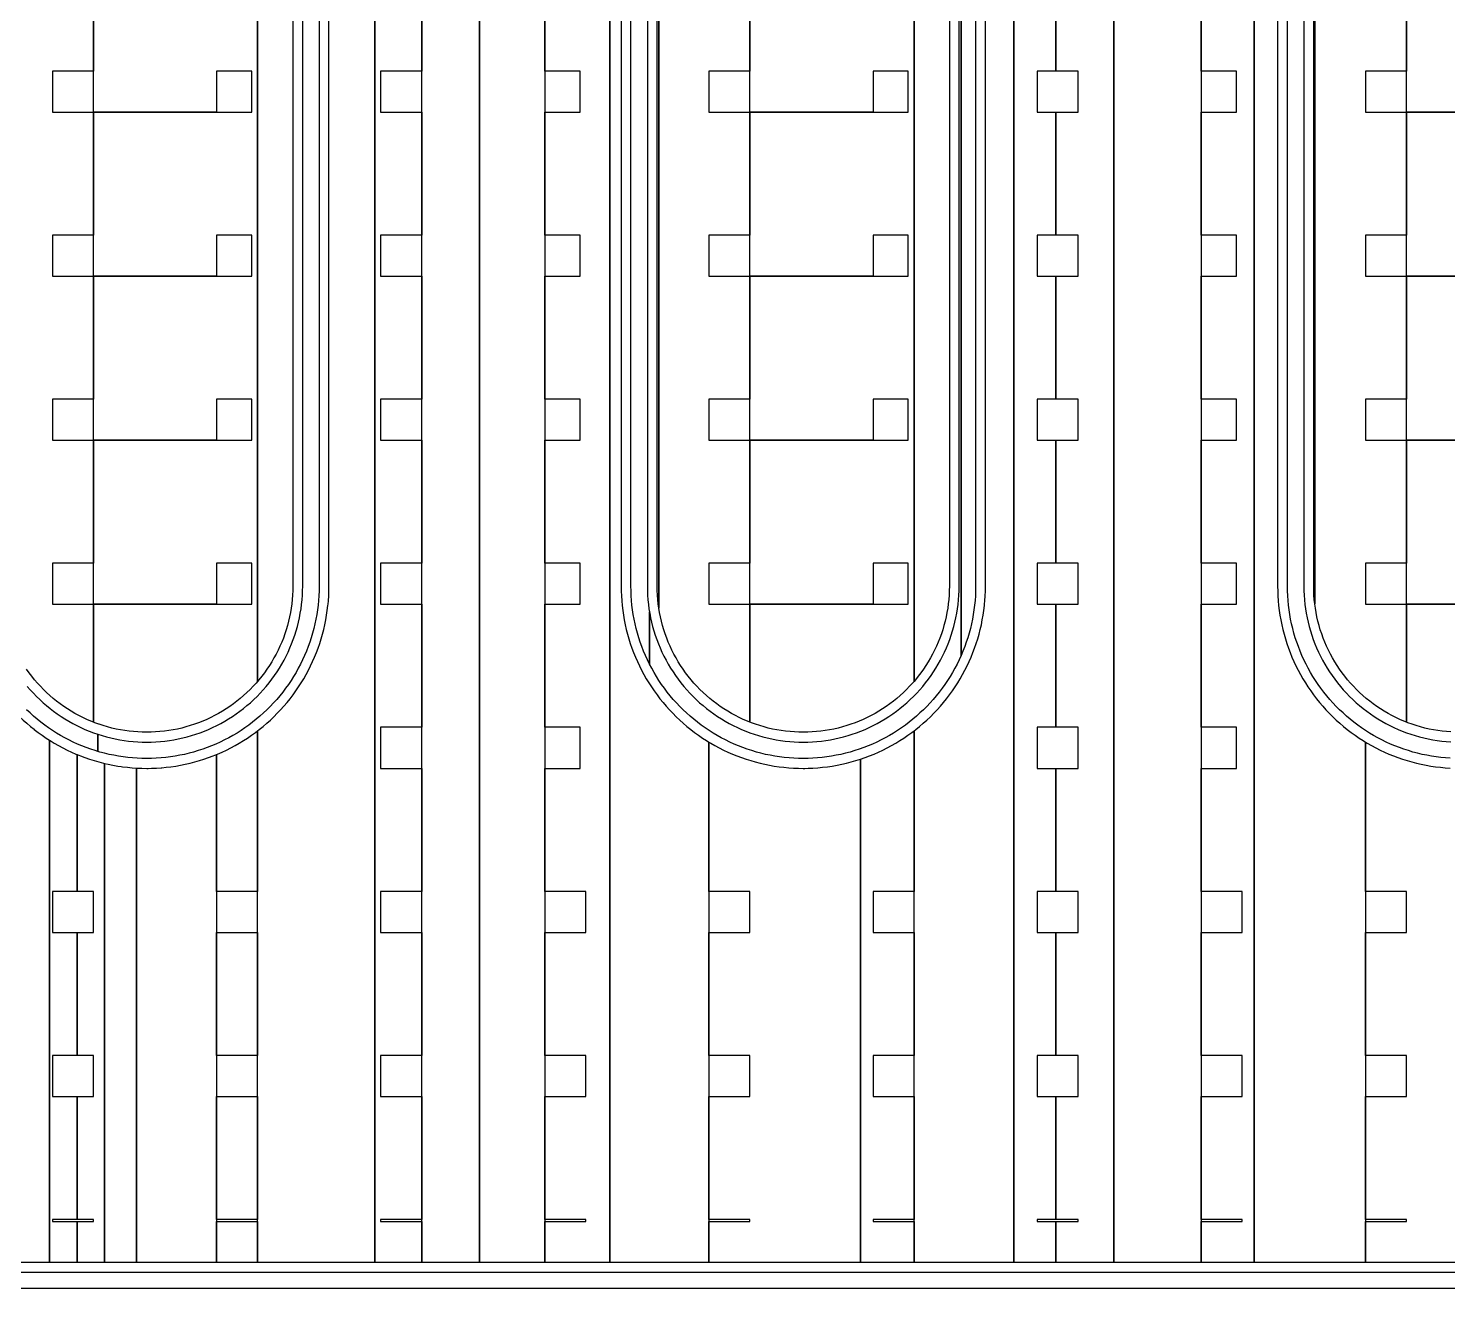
# Model space of a CAD drawing. Extents: x -4500 to 4500, y -3250 to 3250.
# Drawn here: x 973 to 1838, y -1480 to -712 of the extents above; entities that cross this region are included whole.
import ezdxf

# ---------------------------------------------------------------- set-up
doc = ezdxf.new("R2010")
doc.units = 0
doc.layers.add('L1D100', color=4, linetype='CONTINUOUS')
doc.layers.add('L1D11', color=2, linetype='CONTINUOUS')

# ---------------------------------------------------------------- blocks, each defined once
blk = doc.blocks.new('TOP_main_1_Cheese_100')
at = {"layer": 'L1D100'}
for points in [[(1839.617, -1140.35), (1836.937, -1140.147), (1834.263, -1139.864), (1831.6, -1139.499), (1828.949, -1139.055), (1826.313, -1138.53), (1823.693, -1137.926), (1821.093, -1137.244), (1818.515, -1136.483), (1815.961, -1135.645), (1813.434, -1134.729), (1812.5, -1134.359), (1812.5, -1062.5), (1887.5, -1062.5)], [(1887.5, -1062.5), (1812.5, -1062.5), (1812.5, -962.5), (1887.5, -962.5)], [(1887.5, -962.5), (1812.5, -962.5), (1812.5, -862.5), (1887.5, -862.5)], [(1887.5, -862.5), (1812.5, -862.5), (1812.5, -762.5), (1887.5, -762.5)], [(1887.5, -762.5), (1812.5, -762.5), (1812.5, -662.5), (1887.5, -662.5)], [(1012.5, -662.5), (1012.5, -737.5), (987.5, -737.5), (987.5, -762.5), (1012.5, -762.5), (1012.5, -837.5), (987.5, -837.5), (987.5, -862.5), (1012.5, -862.5), (1012.5, -937.5), (987.5, -937.5), (987.5, -962.5), (1012.5, -962.5), (1012.5, -1037.5), (987.5, -1037.5), (987.5, -1062.5), (1012.5, -1062.5), (1012.5, -1134.359), (1010.935, -1133.738), (1008.467, -1132.672), (1006.033, -1131.532), (1003.634, -1130.319), (1001.273, -1129.034), (998.952, -1127.678), (996.673, -1126.253), (994.438, -1124.76), (992.249, -1123.199), (990.108, -1121.574), (988.017, -1119.884), (985.979, -1118.132), (983.994, -1116.32), (982.065, -1114.448), (980.193, -1112.519), (978.38, -1110.534), (976.628, -1108.495), (974.939, -1106.404), (973.313, -1104.263), (971.753, -1102.074)], [(1112.5, -162.5), (1112.5, -1109.51), (1111.62, -1110.534), (1109.807, -1112.519), (1107.935, -1114.448), (1106.006, -1116.32), (1104.021, -1118.132), (1101.983, -1119.884), (1099.892, -1121.574), (1097.751, -1123.199), (1095.562, -1124.76), (1093.327, -1126.253), (1091.048, -1127.678), (1088.727, -1129.034), (1086.366, -1130.319), (1083.967, -1131.532), (1081.533, -1132.672), (1079.065, -1133.738), (1076.566, -1134.729), (1074.039, -1135.645), (1071.485, -1136.483), (1068.907, -1137.244), (1066.307, -1137.926), (1063.687, -1138.53), (1061.051, -1139.055), (1058.4, -1139.499), (1055.737, -1139.864), (1053.063, -1140.147), (1050.383, -1140.35), (1047.698, -1140.472), (1045.01, -1140.512), (1044.99, -1140.512), (1042.302, -1140.472), (1039.617, -1140.35), (1036.937, -1140.147), (1034.263, -1139.864), (1031.6, -1139.499), (1028.949, -1139.055), (1026.313, -1138.53), (1023.693, -1137.926), (1021.093, -1137.244), (1018.515, -1136.483), (1015.961, -1135.645), (1015.788, -1135.582), (1013.434, -1134.729), (1012.5, -1134.359), (1012.5, -1062.5), (1087.5, -1062.5), (1109, -1062.5), (1109, -1037.5), (1087.5, -1037.5), (1087.5, -1062.5), (1012.5, -1062.5), (1012.5, -962.5), (1087.5, -962.5), (1109, -962.5), (1109, -937.5), (1087.5, -937.5), (1087.5, -962.5), (1012.5, -962.5), (1012.5, -862.5), (1087.5, -862.5), (1109, -862.5), (1109, -837.5), (1087.5, -837.5), (1087.5, -862.5), (1012.5, -862.5), (1012.5, -762.5), (1087.5, -762.5), (1109, -762.5), (1109, -737.5), (1087.5, -737.5), (1087.5, -762.5), (1012.5, -762.5), (1012.5, -662.5)], [(1134, -303.978), (1134, -1051.522), (1133.959, -1054.21), (1133.838, -1056.895), (1133.635, -1059.576), (1133.351, -1062.249), (1132.987, -1064.912), (1132.542, -1067.563), (1132.018, -1070.2), (1131.414, -1072.819), (1130.731, -1075.419), (1129.971, -1077.997), (1129.132, -1080.551), (1128.217, -1083.079), (1127.226, -1085.577), (1126.16, -1088.045), (1125.02, -1090.479), (1123.807, -1092.878), (1122.522, -1095.239), (1121.166, -1097.56), (1119.741, -1099.839), (1118.247, -1102.074), (1116.687, -1104.263), (1115.061, -1106.404), (1113.372, -1108.495), (1112.5, -1109.51), (1112.5, -162.5)], [(1357.013, -162.5), (1357.013, -1064.912), (1356.683, -1062.5), (1356.649, -1062.249), (1356.365, -1059.576), (1356.162, -1056.895), (1356.041, -1054.21), (1356, -1051.522), (1356, -303.978)], [(1412.5, -662.5), (1412.5, -737.5), (1387.5, -737.5), (1387.5, -762.5), (1412.5, -762.5), (1412.5, -837.5), (1387.5, -837.5), (1387.5, -862.5), (1412.5, -862.5), (1412.5, -937.5), (1387.5, -937.5), (1387.5, -962.5), (1412.5, -962.5), (1412.5, -1037.5), (1387.5, -1037.5), (1387.5, -1062.5), (1412.5, -1062.5), (1412.5, -1134.359), (1410.935, -1133.738), (1408.467, -1132.672), (1406.033, -1131.532), (1403.634, -1130.319), (1401.273, -1129.034), (1398.952, -1127.678), (1396.673, -1126.253), (1394.438, -1124.76), (1392.249, -1123.199), (1390.108, -1121.574), (1388.017, -1119.884), (1385.979, -1118.132), (1383.994, -1116.32), (1382.065, -1114.448), (1380.193, -1112.519), (1378.38, -1110.534), (1376.628, -1108.495), (1374.939, -1106.404), (1373.313, -1104.263), (1371.753, -1102.074), (1370.259, -1099.839), (1368.834, -1097.56), (1367.478, -1095.239), (1366.193, -1092.878), (1364.98, -1090.479), (1363.84, -1088.045), (1362.774, -1085.577), (1361.783, -1083.079), (1360.868, -1080.551), (1360.029, -1077.997), (1359.269, -1075.419), (1358.586, -1072.819), (1357.982, -1070.2), (1357.458, -1067.563), (1357.013, -1064.912), (1357.013, -162.5)], [(1512.5, -162.5), (1512.5, -1109.51), (1511.62, -1110.534), (1509.807, -1112.519), (1507.935, -1114.448), (1506.006, -1116.32), (1504.021, -1118.132), (1501.983, -1119.884), (1499.892, -1121.574), (1497.751, -1123.199), (1495.562, -1124.76), (1493.327, -1126.253), (1491.048, -1127.678), (1488.727, -1129.034), (1486.366, -1130.319), (1483.967, -1131.532), (1481.533, -1132.672), (1479.065, -1133.738), (1476.566, -1134.729), (1474.039, -1135.645), (1471.485, -1136.483), (1468.907, -1137.244), (1466.307, -1137.926), (1463.687, -1138.53), (1461.051, -1139.055), (1458.4, -1139.499), (1455.737, -1139.864), (1453.063, -1140.147), (1450.383, -1140.35), (1447.698, -1140.472), (1445.01, -1140.512), (1444.99, -1140.512), (1442.302, -1140.472), (1439.617, -1140.35), (1436.937, -1140.147), (1434.263, -1139.864), (1431.6, -1139.499), (1428.949, -1139.055), (1426.313, -1138.53), (1423.693, -1137.926), (1421.093, -1137.244), (1418.515, -1136.483), (1415.961, -1135.645), (1413.434, -1134.729), (1412.5, -1134.359), (1412.5, -1062.5), (1487.5, -1062.5), (1509, -1062.5), (1509, -1037.5), (1487.5, -1037.5), (1487.5, -1062.5), (1412.5, -1062.5), (1412.5, -962.5), (1487.5, -962.5), (1509, -962.5), (1509, -937.5), (1487.5, -937.5), (1487.5, -962.5), (1412.5, -962.5), (1412.5, -862.5), (1487.5, -862.5), (1509, -862.5), (1509, -837.5), (1487.5, -837.5), (1487.5, -862.5), (1412.5, -862.5), (1412.5, -762.5), (1487.5, -762.5), (1509, -762.5), (1509, -737.5), (1487.5, -737.5), (1487.5, -762.5), (1412.5, -762.5), (1412.5, -662.5)], [(1534, -303.978), (1534, -1051.522), (1533.959, -1054.21), (1533.838, -1056.895), (1533.635, -1059.576), (1533.351, -1062.249), (1532.987, -1064.912), (1532.542, -1067.563), (1532.018, -1070.2), (1531.414, -1072.819), (1530.731, -1075.419), (1529.971, -1077.997), (1529.132, -1080.551), (1528.217, -1083.079), (1527.226, -1085.577), (1526.16, -1088.045), (1525.02, -1090.479), (1523.807, -1092.878), (1522.522, -1095.239), (1521.166, -1097.56), (1519.741, -1099.839), (1518.247, -1102.074), (1516.687, -1104.263), (1515.061, -1106.404), (1513.372, -1108.495), (1512.5, -1109.51), (1512.5, -162.5)], [(1756.649, -162.5), (1756.649, -1062.249), (1756.365, -1059.576), (1756.162, -1056.895), (1756.041, -1054.21), (1756, -1051.522), (1756, -303.978)], [(1812.5, -662.5), (1812.5, -737.5), (1787.5, -737.5), (1787.5, -762.5), (1812.5, -762.5), (1812.5, -837.5), (1787.5, -837.5), (1787.5, -862.5), (1812.5, -862.5), (1812.5, -937.5), (1787.5, -937.5), (1787.5, -962.5), (1812.5, -962.5), (1812.5, -1037.5), (1787.5, -1037.5), (1787.5, -1062.5), (1812.5, -1062.5), (1812.5, -1134.359), (1810.935, -1133.738), (1808.467, -1132.672), (1806.033, -1131.532), (1803.634, -1130.319), (1801.273, -1129.034), (1798.952, -1127.678), (1796.673, -1126.253), (1794.438, -1124.76), (1792.249, -1123.199), (1790.108, -1121.574), (1788.017, -1119.884), (1785.979, -1118.132), (1783.994, -1116.32), (1782.065, -1114.448), (1780.193, -1112.519), (1778.38, -1110.534), (1776.628, -1108.495), (1774.939, -1106.404), (1773.313, -1104.263), (1771.753, -1102.074), (1770.259, -1099.839), (1768.834, -1097.56), (1767.478, -1095.239), (1766.193, -1092.878), (1764.98, -1090.479), (1763.84, -1088.045), (1762.774, -1085.577), (1761.783, -1083.079), (1760.868, -1080.551), (1760.029, -1077.997), (1759.269, -1075.419), (1758.586, -1072.819), (1757.982, -1070.2), (1757.458, -1067.563), (1757.013, -1064.912), (1756.683, -1062.5), (1756.649, -1062.249), (1756.649, -162.5)], [(1634.263, -215.636), (1634.263, -1463.6), (1598.952, -1463.6), (1598.952, -1438.6), (1612.5, -1438.6), (1612.5, -1437.5), (1598.952, -1437.5), (1598.952, -1362.5), (1612.5, -1362.5), (1612.5, -1337.5), (1598.952, -1337.5), (1598.952, -1262.5), (1612.5, -1262.5), (1612.5, -1237.5), (1598.952, -1237.5), (1598.952, -1162.5), (1612.5, -1162.5), (1612.5, -1137.5), (1598.952, -1137.5), (1598.952, -1062.5), (1612.5, -1062.5), (1612.5, -1037.5), (1598.952, -1037.5), (1598.952, -962.5), (1612.5, -962.5), (1612.5, -937.5), (1598.952, -937.5), (1598.952, -862.5), (1612.5, -862.5), (1612.5, -837.5), (1598.952, -837.5), (1598.952, -762.5), (1612.5, -762.5), (1612.5, -737.5), (1598.952, -737.5), (1598.952, -662.5)], [(1687.5, -225.798), (1687.5, -1463.6), (1634.263, -1463.6), (1634.263, -215.636)], [(1212.5, -662.5), (1212.5, -737.5), (1187.5, -737.5), (1187.5, -762.5), (1212.5, -762.5), (1212.5, -837.5), (1187.5, -837.5), (1187.5, -862.5), (1212.5, -862.5), (1212.5, -937.5), (1187.5, -937.5), (1187.5, -962.5), (1212.5, -962.5), (1212.5, -1037.5), (1187.5, -1037.5), (1187.5, -1062.5), (1212.5, -1062.5), (1212.5, -1137.5), (1187.5, -1137.5), (1187.5, -1162.5), (1212.5, -1162.5), (1212.5, -1237.5), (1187.5, -1237.5), (1187.5, -1262.5), (1212.5, -1262.5), (1212.5, -1337.5), (1187.5, -1337.5), (1187.5, -1362.5), (1212.5, -1362.5), (1212.5, -1437.5), (1187.5, -1437.5), (1187.5, -1438.6), (1212.5, -1438.6), (1212.5, -1463.6), (1183.994, -1463.6), (1183.994, -239.18)], [(1598.952, -662.5), (1598.952, -737.5), (1587.5, -737.5), (1587.5, -762.5), (1598.952, -762.5), (1598.952, -837.5), (1587.5, -837.5), (1587.5, -862.5), (1598.952, -862.5), (1598.952, -937.5), (1587.5, -937.5), (1587.5, -962.5), (1598.952, -962.5), (1598.952, -1037.5), (1587.5, -1037.5), (1587.5, -1062.5), (1598.952, -1062.5), (1598.952, -1137.5), (1587.5, -1137.5), (1587.5, -1162.5), (1598.952, -1162.5), (1598.952, -1237.5), (1587.5, -1237.5), (1587.5, -1262.5), (1598.952, -1262.5), (1598.952, -1337.5), (1587.5, -1337.5), (1587.5, -1362.5), (1598.952, -1362.5), (1598.952, -1437.5), (1587.5, -1437.5), (1587.5, -1438.6), (1598.952, -1438.6), (1598.952, -1463.6), (1573.313, -1463.6), (1573.313, -251.237)], [(1183.994, -239.18), (1183.994, -1463.6), (1112.5, -1463.6), (1112.5, -1139.623), (1113.549, -1138.822), (1115.849, -1136.966), (1118.098, -1135.05), (1120.296, -1133.075), (1122.44, -1131.042), (1124.53, -1128.952), (1126.563, -1126.808), (1128.538, -1124.611), (1130.454, -1122.361), (1132.309, -1120.061), (1134.103, -1117.713), (1135.833, -1115.318), (1137.5, -1112.878), (1139.1, -1110.394), (1140.634, -1107.868), (1142.1, -1105.303), (1143.497, -1102.699), (1144.825, -1100.059), (1146.081, -1097.385), (1147.266, -1094.678), (1148.379, -1091.941), (1149.418, -1089.174), (1150.384, -1086.382), (1151.274, -1083.564), (1152.09, -1080.724), (1152.829, -1077.863), (1153.492, -1074.984), (1154.078, -1072.088), (1154.587, -1069.177), (1155.018, -1066.254), (1155.371, -1063.32), (1155.448, -1062.5), (1155.646, -1060.378), (1155.843, -1057.43), (1155.961, -1054.477), (1156, -1051.522), (1156, -303.978)], [(1327.226, -269.923), (1327.226, -1463.6), (1287.5, -1463.6), (1287.5, -1438.6), (1312.5, -1438.6), (1312.5, -1437.5), (1287.5, -1437.5), (1287.5, -1362.5), (1312.5, -1362.5), (1312.5, -1337.5), (1287.5, -1337.5), (1287.5, -1262.5), (1312.5, -1262.5), (1312.5, -1237.5), (1287.5, -1237.5), (1287.5, -1162.5), (1309, -1162.5), (1309, -1137.5), (1287.5, -1137.5), (1287.5, -1062.5), (1309, -1062.5), (1309, -1037.5), (1287.5, -1037.5), (1287.5, -962.5), (1309, -962.5), (1309, -937.5), (1287.5, -937.5), (1287.5, -862.5), (1309, -862.5), (1309, -837.5), (1287.5, -837.5), (1287.5, -762.5), (1309, -762.5), (1309, -737.5), (1287.5, -737.5), (1287.5, -662.5)], [(1719.741, -255.661), (1719.741, -1463.6), (1687.5, -1463.6), (1687.5, -1438.6), (1712.5, -1438.6), (1712.5, -1437.5), (1687.5, -1437.5), (1687.5, -1362.5), (1712.5, -1362.5), (1712.5, -1337.5), (1687.5, -1337.5), (1687.5, -1262.5), (1712.5, -1262.5), (1712.5, -1237.5), (1687.5, -1237.5), (1687.5, -1162.5), (1709, -1162.5), (1709, -1137.5), (1687.5, -1137.5), (1687.5, -1062.5), (1709, -1062.5), (1709, -1037.5), (1687.5, -1037.5), (1687.5, -962.5), (1709, -962.5), (1709, -937.5), (1687.5, -937.5), (1687.5, -862.5), (1709, -862.5), (1709, -837.5), (1687.5, -837.5), (1687.5, -762.5), (1709, -762.5), (1709, -737.5), (1687.5, -737.5), (1687.5, -662.5)], [(1573.313, -251.237), (1573.313, -1463.6), (1512.5, -1463.6), (1512.5, -1139.623), (1513.549, -1138.822), (1515.849, -1136.966), (1518.098, -1135.05), (1520.296, -1133.075), (1522.44, -1131.042), (1524.53, -1128.952), (1526.563, -1126.808), (1528.538, -1124.611), (1530.454, -1122.361), (1532.309, -1120.061), (1534.103, -1117.713), (1535.833, -1115.318), (1537.5, -1112.878), (1539.1, -1110.394), (1540.634, -1107.868), (1542.1, -1105.303), (1543.497, -1102.699), (1544.825, -1100.059), (1546.081, -1097.385), (1547.266, -1094.678), (1548.379, -1091.941), (1549.418, -1089.174), (1550.384, -1086.382), (1551.274, -1083.564), (1552.09, -1080.724), (1552.829, -1077.863), (1553.492, -1074.984), (1554.078, -1072.088), (1554.587, -1069.177), (1555.018, -1066.254), (1555.371, -1063.32), (1555.448, -1062.5), (1555.646, -1060.378), (1555.843, -1057.43), (1555.961, -1054.477), (1556, -1051.522), (1556, -303.978)], [(1734, -303.978), (1734, -1051.522), (1734.039, -1054.477), (1734.157, -1057.43), (1734.354, -1060.378), (1734.629, -1063.32), (1734.982, -1066.254), (1735.413, -1069.177), (1735.922, -1072.088), (1736.508, -1074.984), (1737.171, -1077.863), (1737.91, -1080.724), (1738.726, -1083.564), (1739.616, -1086.382), (1740.582, -1089.174), (1741.621, -1091.941), (1742.734, -1094.678), (1743.919, -1097.385), (1745.175, -1100.059), (1746.503, -1102.699), (1747.9, -1105.303), (1749.366, -1107.868), (1750.9, -1110.394), (1752.5, -1112.878), (1754.167, -1115.318), (1755.897, -1117.713), (1757.691, -1120.061), (1759.546, -1122.361), (1761.462, -1124.611), (1763.437, -1126.808), (1765.47, -1128.952), (1767.56, -1131.042), (1769.704, -1133.075), (1771.902, -1135.05), (1774.151, -1136.966), (1776.451, -1138.822), (1778.799, -1140.615), (1781.194, -1142.346), (1783.635, -1144.012), (1786.119, -1145.612), (1787.5, -1146.451), (1787.5, -1463.6), (1719.741, -1463.6), (1719.741, -255.661)], [(1334, -303.978), (1334, -1051.522), (1334.039, -1054.477), (1334.157, -1057.43), (1334.354, -1060.378), (1334.629, -1063.32), (1334.982, -1066.254), (1335.413, -1069.177), (1335.922, -1072.088), (1336.508, -1074.984), (1337.171, -1077.863), (1337.91, -1080.724), (1338.726, -1083.564), (1339.616, -1086.382), (1340.582, -1089.174), (1341.621, -1091.941), (1342.734, -1094.678), (1343.919, -1097.385), (1345.175, -1100.059), (1346.503, -1102.699), (1347.9, -1105.303), (1349.366, -1107.868), (1350.9, -1110.394), (1352.5, -1112.878), (1354.167, -1115.318), (1355.897, -1117.713), (1355.961, -1117.796), (1357.691, -1120.061), (1359.546, -1122.361), (1361.462, -1124.611), (1363.437, -1126.808), (1365.47, -1128.952), (1367.56, -1131.042), (1369.704, -1133.075), (1371.902, -1135.05), (1374.151, -1136.966), (1376.451, -1138.822), (1378.799, -1140.615), (1381.194, -1142.346), (1383.635, -1144.012), (1386.119, -1145.612), (1387.5, -1146.451), (1387.5, -1463.6), (1327.226, -1463.6), (1327.226, -269.923)], [(1862.664, -1463.6), (1787.5, -1463.6), (1787.5, -1438.6), (1812.5, -1438.6), (1812.5, -1437.5), (1787.5, -1437.5), (1787.5, -1362.5), (1812.5, -1362.5), (1812.5, -1337.5), (1787.5, -1337.5), (1787.5, -1262.5), (1812.5, -1262.5), (1812.5, -1237.5), (1787.5, -1237.5), (1787.5, -1146.451), (1788.644, -1147.146), (1791.21, -1148.612), (1793.813, -1150.01), (1796.453, -1151.337), (1799.128, -1152.594), (1801.834, -1153.779), (1804.572, -1154.891), (1807.338, -1155.931), (1810.131, -1156.896), (1812.948, -1157.787), (1815.788, -1158.602), (1818.649, -1159.341), (1821.529, -1160.004), (1824.425, -1160.59), (1827.336, -1161.099), (1830.259, -1161.53), (1833.192, -1161.884), (1836.135, -1162.159), (1839.083, -1162.355)]]:
    blk.add_lwpolyline(points, dxfattribs=at)
for points in [[(1212.5, -1463.6), (1212.5, -221.141), (1213.434, -220.771), (1215.961, -219.855), (1218.515, -219.017), (1221.093, -218.256), (1223.693, -217.574), (1226.313, -216.97), (1228.949, -216.445), (1231.6, -216.001), (1234.263, -215.636), (1236.937, -215.353), (1239.617, -215.15), (1242.302, -215.028), (1244.99, -214.988), (1245.01, -214.988), (1247.698, -215.028), (1247.698, -1463.6)], [(1247.698, -1463.6), (1247.698, -215.028), (1250.383, -215.15), (1253.063, -215.353), (1255.737, -215.636), (1258.4, -216.001), (1261.051, -216.445), (1263.687, -216.97), (1266.307, -217.574), (1268.907, -218.256), (1271.485, -219.017), (1274.039, -219.855), (1276.566, -220.771), (1279.065, -221.762), (1281.533, -222.828), (1283.967, -223.968), (1286.366, -225.181), (1287.5, -225.798), (1287.5, -1463.6)], [(960.061, -1463.6), (960.061, -1122.966), (961.462, -1124.611), (963.437, -1126.808), (965.47, -1128.952), (967.56, -1131.042), (969.704, -1133.075), (971.902, -1135.05), (974.151, -1136.966), (976.306, -1138.705), (976.451, -1138.822), (978.799, -1140.615), (981.194, -1142.346), (983.635, -1144.012), (985.694, -1145.339), (985.694, -1463.6)], [(1087.5, -1237.5), (1087.5, -1154.049), (1088.166, -1153.779), (1090.872, -1152.594), (1093.547, -1151.337), (1096.187, -1150.01), (1098.79, -1148.612), (1101.356, -1147.146), (1103.881, -1145.612), (1106.365, -1144.012), (1108.806, -1142.346), (1111.201, -1140.615), (1112.5, -1139.623), (1112.5, -1237.5)], [(1479.869, -1463.6), (1479.869, -1156.896), (1482.662, -1155.931), (1485.428, -1154.891), (1488.166, -1153.779), (1490.872, -1152.594), (1493.547, -1151.337), (1496.187, -1150.01), (1498.79, -1148.612), (1501.356, -1147.146), (1503.881, -1145.612), (1506.365, -1144.012), (1508.806, -1142.346), (1511.201, -1140.615), (1512.5, -1139.623), (1512.5, -1237.5), (1487.5, -1237.5), (1487.5, -1262.5), (1512.5, -1262.5), (1512.5, -1337.5), (1487.5, -1337.5), (1487.5, -1362.5), (1512.5, -1362.5), (1512.5, -1437.5), (1487.5, -1437.5), (1487.5, -1438.6), (1512.5, -1438.6), (1512.5, -1463.6)], [(985.694, -1463.6), (985.694, -1145.339), (986.119, -1145.612), (988.644, -1147.146), (991.21, -1148.612), (993.813, -1150.01), (996.453, -1151.337), (999.128, -1152.594), (1001.834, -1153.779), (1002.572, -1154.079), (1002.572, -1237.5), (987.5, -1237.5), (987.5, -1262.5), (1002.572, -1262.5), (1002.572, -1337.5), (987.5, -1337.5), (987.5, -1362.5), (1002.572, -1362.5), (1002.572, -1437.5), (987.5, -1437.5), (987.5, -1438.6), (1002.572, -1438.6), (1002.572, -1463.6)], [(1387.5, -1463.6), (1387.5, -1438.6), (1412.5, -1438.6), (1412.5, -1437.5), (1387.5, -1437.5), (1387.5, -1362.5), (1412.5, -1362.5), (1412.5, -1337.5), (1387.5, -1337.5), (1387.5, -1262.5), (1412.5, -1262.5), (1412.5, -1237.5), (1387.5, -1237.5), (1387.5, -1146.451), (1388.644, -1147.146), (1391.21, -1148.612), (1393.813, -1150.01), (1396.453, -1151.337), (1399.128, -1152.594), (1401.834, -1153.779), (1404.572, -1154.891), (1407.338, -1155.931), (1410.131, -1156.896), (1412.948, -1157.787), (1415.788, -1158.602), (1418.649, -1159.341), (1421.529, -1160.004), (1424.425, -1160.59), (1427.336, -1161.099), (1430.259, -1161.53), (1433.192, -1161.884), (1436.135, -1162.159), (1439.083, -1162.355), (1442.035, -1162.473), (1444.99, -1162.512), (1445.01, -1162.512), (1445.94, -1162.5), (1447.965, -1162.473), (1450.917, -1162.355), (1453.865, -1162.159), (1456.808, -1161.884), (1459.741, -1161.53), (1462.664, -1161.099), (1465.575, -1160.59), (1468.471, -1160.004), (1471.351, -1159.341), (1474.212, -1158.602), (1477.052, -1157.787), (1479.869, -1156.896), (1479.869, -1463.6)], [(1002.572, -1463.6), (1002.572, -1438.6), (1012.5, -1438.6), (1012.5, -1437.5), (1002.572, -1437.5), (1002.572, -1362.5), (1012.5, -1362.5), (1012.5, -1337.5), (1002.572, -1337.5), (1002.572, -1262.5), (1012.5, -1262.5), (1012.5, -1237.5), (1002.572, -1237.5), (1002.572, -1154.079), (1003.627, -1154.507), (1004.572, -1154.891), (1007.338, -1155.931), (1010.131, -1156.896), (1012.948, -1157.787), (1015.788, -1158.602), (1018.649, -1159.341), (1019.351, -1159.503), (1019.351, -1463.6)], [(1038.659, -1463.6), (1038.659, -1162.327), (1039.083, -1162.355), (1042.035, -1162.473), (1044.99, -1162.512), (1045.01, -1162.512), (1045.94, -1162.5), (1047.965, -1162.473), (1050.917, -1162.355), (1053.865, -1162.159), (1054.24, -1162.124), (1056.808, -1161.884), (1059.741, -1161.53), (1062.664, -1161.099), (1065.575, -1160.59), (1068.471, -1160.004), (1071.351, -1159.341), (1074.212, -1158.602), (1077.052, -1157.787), (1079.869, -1156.896), (1082.662, -1155.931), (1085.428, -1154.891), (1087.5, -1154.049), (1087.5, -1463.6)], [(1019.351, -1463.6), (1019.351, -1159.503), (1021.529, -1160.004), (1024.425, -1160.59), (1027.336, -1161.099), (1029.351, -1161.397), (1030.259, -1161.53), (1033.192, -1161.884), (1036.135, -1162.159), (1038.659, -1162.327), (1038.659, -1463.6)], [(1087.5, -1337.5), (1087.5, -1262.5), (1112.5, -1262.5), (1112.5, -1337.5)], [(1087.5, -1437.5), (1087.5, -1362.5), (1112.5, -1362.5), (1112.5, -1437.5)], [(1087.5, -1463.6), (1087.5, -1438.6), (1112.5, -1438.6), (1112.5, -1463.6)]]:
    blk.add_lwpolyline(points, close=True, dxfattribs=at)
blk = doc.blocks.new('TOP_main_1')
at = {"layer": 'L1D11'}
for points in [[(972.223, -1112.581), (974.03, -1114.671), (975.897, -1116.708), (977.822, -1118.69), (979.804, -1120.616), (981.841, -1122.482), (983.932, -1124.289), (986.074, -1126.034), (988.266, -1127.716), (990.506, -1129.334), (992.792, -1130.885), (995.122, -1132.37), (997.495, -1133.786), (999.908, -1135.133), (1002.359, -1136.409), (1004.845, -1137.613), (1007.366, -1138.744), (1009.919, -1139.801), (1012.502, -1140.784), (1015.111, -1141.691), (1015.111, -1152.161), (1013.649, -1151.725), (1010.9, -1150.824), (1008.177, -1149.847), (1005.481, -1148.795), (1002.816, -1147.669), (1000.183, -1146.471), (997.584, -1145.2), (995.02, -1143.858), (992.495, -1142.446), (990.01, -1140.965), (987.566, -1139.416), (985.166, -1137.801), (982.811, -1136.12), (980.504, -1134.374), (978.245, -1132.566), (976.038, -1130.696), (973.882, -1128.766), (971.781, -1126.777)], [(1350, -303.978), (1350, -1051.522), (1350.04, -1054.285), (1350.161, -1057.046), (1350.361, -1059.801), (1350.642, -1062.55), (1351.003, -1065.289), (1351.312, -1067.206), (1351.312, -1098.929), (1350.042, -1096.33), (1348.843, -1093.696), (1347.717, -1091.031), (1346.666, -1088.336), (1345.689, -1085.613), (1344.787, -1082.863), (1343.961, -1080.091), (1343.213, -1077.296), (1342.541, -1074.482), (1341.947, -1071.65), (1341.432, -1068.803), (1340.995, -1065.943), (1340.637, -1063.072), (1340.359, -1060.192), (1340.159, -1057.306), (1340.04, -1054.415), (1340, -1051.522), (1340, -303.978)], [(1550, -303.978), (1550, -1051.522), (1549.96, -1054.415), (1549.841, -1057.306), (1549.641, -1060.192), (1549.363, -1063.072), (1549.005, -1065.943), (1548.568, -1068.803), (1548.053, -1071.65), (1547.459, -1074.482), (1546.787, -1077.296), (1546.039, -1080.091), (1545.213, -1082.863), (1544.311, -1085.613), (1543.334, -1088.336), (1542.283, -1091.031), (1541.157, -1093.696), (1541.157, -288.497)], [(1150, -303.978), (1150, -1051.522), (1149.96, -1054.415), (1149.841, -1057.306), (1149.641, -1060.192), (1149.363, -1063.072), (1149.005, -1065.943), (1148.568, -1068.803), (1148.053, -1071.65), (1147.459, -1074.482), (1146.787, -1077.296), (1146.039, -1080.091), (1145.213, -1082.863), (1144.311, -1085.613), (1143.334, -1088.336), (1142.283, -1091.031), (1141.157, -1093.696), (1139.958, -1096.33), (1138.688, -1098.929), (1137.346, -1101.492), (1135.934, -1104.017), (1134.453, -1106.503), (1132.904, -1108.946), (1131.288, -1111.347), (1129.607, -1113.701), (1127.862, -1116.009), (1126.054, -1118.267), (1124.184, -1120.475), (1122.254, -1122.63), (1120.265, -1124.732), (1118.219, -1126.777), (1116.118, -1128.766), (1113.962, -1130.696), (1111.755, -1132.566), (1109.496, -1134.374), (1107.189, -1136.12), (1104.834, -1137.801), (1102.434, -1139.416), (1099.99, -1140.965), (1097.505, -1142.446), (1094.98, -1143.858), (1092.416, -1145.2), (1089.817, -1146.471), (1087.184, -1147.669), (1084.519, -1148.795), (1081.823, -1149.847), (1079.1, -1150.824), (1076.351, -1151.725), (1073.578, -1152.551), (1070.784, -1153.3), (1067.969, -1153.971), (1065.138, -1154.565), (1062.291, -1155.08), (1059.431, -1155.517), (1056.56, -1155.875), (1053.68, -1156.154), (1050.794, -1156.353), (1047.903, -1156.473), (1045.01, -1156.512), (1044.99, -1156.512), (1042.097, -1156.473), (1039.206, -1156.353), (1036.32, -1156.154), (1033.44, -1155.875), (1030.569, -1155.517), (1027.709, -1155.08), (1024.862, -1154.565), (1022.031, -1153.971), (1019.216, -1153.3), (1016.422, -1152.551), (1015.111, -1152.161), (1015.111, -1141.691), (1017.747, -1142.522), (1020.405, -1143.276), (1023.084, -1143.952), (1025.781, -1144.55), (1028.495, -1145.069), (1031.223, -1145.509), (1033.962, -1145.87), (1036.711, -1146.151), (1039.467, -1146.352), (1042.227, -1146.472), (1044.99, -1146.512), (1045.01, -1146.512), (1047.773, -1146.472), (1050.533, -1146.352), (1053.289, -1146.151), (1056.038, -1145.87), (1058.777, -1145.509), (1061.505, -1145.069), (1064.219, -1144.55), (1066.916, -1143.952), (1069.595, -1143.276), (1072.253, -1142.522), (1074.889, -1141.691), (1077.498, -1140.784), (1080.081, -1139.801), (1082.634, -1138.744), (1085.155, -1137.613), (1087.641, -1136.409), (1090.092, -1135.133), (1092.505, -1133.786), (1094.878, -1132.37), (1097.208, -1130.885), (1099.494, -1129.334), (1101.734, -1127.716), (1103.926, -1126.034), (1106.068, -1124.289), (1108.159, -1122.482), (1110.196, -1120.616), (1112.178, -1118.69), (1114.103, -1116.708), (1115.97, -1114.671), (1117.777, -1112.581), (1119.522, -1110.439), (1121.204, -1108.246), (1122.821, -1106.006), (1124.373, -1103.72), (1125.858, -1101.39), (1127.274, -1099.017), (1128.62, -1096.605), (1129.896, -1094.154), (1131.1, -1091.667), (1132.231, -1089.146), (1133.289, -1086.593), (1134.271, -1084.011), (1135.179, -1081.401), (1136.009, -1078.766), (1136.763, -1076.108), (1137.44, -1073.429), (1138.038, -1070.731), (1138.557, -1068.017), (1138.997, -1065.289), (1139.358, -1062.55), (1139.639, -1059.801), (1139.839, -1057.046), (1139.96, -1054.285), (1140, -1051.522), (1140, -303.978)], [(1839.206, -1156.353), (1836.32, -1156.154), (1833.44, -1155.875), (1830.569, -1155.517), (1827.709, -1155.08), (1824.862, -1154.565), (1822.031, -1153.971), (1819.216, -1153.3), (1816.422, -1152.551), (1813.649, -1151.725), (1810.9, -1150.824), (1808.177, -1149.847), (1805.481, -1148.795), (1802.816, -1147.669), (1800.183, -1146.471), (1797.584, -1145.2), (1795.02, -1143.858), (1792.495, -1142.446), (1790.01, -1140.965), (1787.566, -1139.416), (1785.166, -1137.801), (1782.811, -1136.12), (1780.504, -1134.374), (1778.245, -1132.566), (1776.038, -1130.696), (1773.882, -1128.766), (1771.781, -1126.777), (1769.735, -1124.732), (1767.746, -1122.63), (1765.816, -1120.475), (1763.946, -1118.267), (1762.138, -1116.009), (1760.393, -1113.701), (1758.712, -1111.347), (1757.096, -1108.946), (1755.547, -1106.503), (1754.066, -1104.017), (1752.654, -1101.492), (1751.312, -1098.929), (1750.042, -1096.33), (1748.843, -1093.696), (1747.717, -1091.031), (1746.666, -1088.336), (1745.689, -1085.613), (1744.787, -1082.863), (1743.961, -1080.091), (1743.213, -1077.296), (1742.541, -1074.482), (1741.947, -1071.65), (1741.432, -1068.803), (1740.995, -1065.943), (1740.637, -1063.072), (1740.359, -1060.192), (1740.159, -1057.306), (1740.04, -1054.415), (1740, -1051.522), (1740, -303.978)], [(1750, -303.978), (1750, -1051.522), (1750.04, -1054.285), (1750.161, -1057.046), (1750.361, -1059.801), (1750.642, -1062.55), (1751.003, -1065.289), (1751.443, -1068.017), (1751.962, -1070.731), (1752.56, -1073.429), (1753.237, -1076.108), (1753.991, -1078.766), (1754.821, -1081.401), (1755.729, -1084.011), (1756.711, -1086.593), (1757.769, -1089.146), (1758.9, -1091.667), (1760.104, -1094.154), (1761.38, -1096.605), (1762.726, -1099.017), (1764.142, -1101.39), (1765.627, -1103.72), (1767.179, -1106.006), (1768.796, -1108.246), (1770.478, -1110.439), (1772.223, -1112.581), (1774.03, -1114.671), (1775.897, -1116.708), (1777.822, -1118.69), (1779.804, -1120.616), (1781.841, -1122.482), (1783.932, -1124.289), (1786.074, -1126.034), (1788.266, -1127.716), (1790.506, -1129.334), (1792.792, -1130.885), (1795.122, -1132.37), (1797.495, -1133.786), (1799.908, -1135.133), (1802.359, -1136.409), (1804.845, -1137.613), (1807.366, -1138.744), (1809.919, -1139.801), (1812.502, -1140.784), (1815.111, -1141.691), (1817.747, -1142.522), (1820.405, -1143.276), (1823.084, -1143.952), (1825.781, -1144.55), (1828.495, -1145.069), (1831.223, -1145.509), (1833.962, -1145.87), (1836.711, -1146.151), (1839.467, -1146.352)], [(1541.157, -288.497), (1541.157, -1093.696), (1539.958, -1096.33), (1538.688, -1098.929), (1537.346, -1101.492), (1535.934, -1104.017), (1534.453, -1106.503), (1532.904, -1108.946), (1531.288, -1111.347), (1529.607, -1113.701), (1527.862, -1116.009), (1526.054, -1118.267), (1524.184, -1120.475), (1522.254, -1122.63), (1520.265, -1124.732), (1518.219, -1126.777), (1516.118, -1128.766), (1513.962, -1130.696), (1511.755, -1132.566), (1509.496, -1134.374), (1507.189, -1136.12), (1504.834, -1137.801), (1502.434, -1139.416), (1499.99, -1140.965), (1497.505, -1142.446), (1494.98, -1143.858), (1492.416, -1145.2), (1489.817, -1146.471), (1487.184, -1147.669), (1484.519, -1148.795), (1481.823, -1149.847), (1479.1, -1150.824), (1476.351, -1151.725), (1473.578, -1152.551), (1470.784, -1153.3), (1467.969, -1153.971), (1465.138, -1154.565), (1462.291, -1155.08), (1459.431, -1155.517), (1456.56, -1155.875), (1453.68, -1156.154), (1450.794, -1156.353), (1447.903, -1156.473), (1445.01, -1156.512), (1444.99, -1156.512), (1442.097, -1156.473), (1439.206, -1156.353), (1436.32, -1156.154), (1433.44, -1155.875), (1430.569, -1155.517), (1427.709, -1155.08), (1424.862, -1154.565), (1422.031, -1153.971), (1419.216, -1153.3), (1416.422, -1152.551), (1413.649, -1151.725), (1410.9, -1150.824), (1408.177, -1149.847), (1405.481, -1148.795), (1402.816, -1147.669), (1400.183, -1146.471), (1397.584, -1145.2), (1395.02, -1143.858), (1392.495, -1142.446), (1390.01, -1140.965), (1387.566, -1139.416), (1385.166, -1137.801), (1382.811, -1136.12), (1380.504, -1134.374), (1378.245, -1132.566), (1376.038, -1130.696), (1373.882, -1128.766), (1371.781, -1126.777), (1369.735, -1124.732), (1367.746, -1122.63), (1365.816, -1120.475), (1363.946, -1118.267), (1362.138, -1116.009), (1360.393, -1113.701), (1358.712, -1111.347), (1357.096, -1108.946), (1355.547, -1106.503), (1354.066, -1104.017), (1352.654, -1101.492), (1351.312, -1098.929), (1351.312, -1067.206), (1351.443, -1068.017), (1351.962, -1070.731), (1352.56, -1073.429), (1353.237, -1076.108), (1353.991, -1078.766), (1354.821, -1081.401), (1355.729, -1084.011), (1356.711, -1086.593), (1357.769, -1089.146), (1358.9, -1091.667), (1360.104, -1094.154), (1361.38, -1096.605), (1362.726, -1099.017), (1364.142, -1101.39), (1365.627, -1103.72), (1367.179, -1106.006), (1368.796, -1108.246), (1370.478, -1110.439), (1372.223, -1112.581), (1374.03, -1114.671), (1375.897, -1116.708), (1377.822, -1118.69), (1379.804, -1120.616), (1381.841, -1122.482), (1383.932, -1124.289), (1386.074, -1126.034), (1388.266, -1127.716), (1390.506, -1129.334), (1392.792, -1130.885), (1395.122, -1132.37), (1397.495, -1133.786), (1399.908, -1135.133), (1402.359, -1136.409), (1404.845, -1137.613), (1407.366, -1138.744), (1409.919, -1139.801), (1412.502, -1140.784), (1415.111, -1141.691), (1417.747, -1142.522), (1420.405, -1143.276), (1423.084, -1143.952), (1425.781, -1144.55), (1428.495, -1145.069), (1431.223, -1145.509), (1433.962, -1145.87), (1436.711, -1146.151), (1439.467, -1146.352), (1442.227, -1146.472), (1444.99, -1146.512), (1445.01, -1146.512), (1447.773, -1146.472), (1450.533, -1146.352), (1453.289, -1146.151), (1456.038, -1145.87), (1458.777, -1145.509), (1461.505, -1145.069), (1464.219, -1144.55), (1466.916, -1143.952), (1469.595, -1143.276), (1472.253, -1142.522), (1474.889, -1141.691), (1477.498, -1140.784), (1480.081, -1139.801), (1482.634, -1138.744), (1485.155, -1137.613), (1487.641, -1136.409), (1490.092, -1135.133), (1492.505, -1133.786), (1494.878, -1132.37), (1497.208, -1130.885), (1499.494, -1129.334), (1501.734, -1127.716), (1503.926, -1126.034), (1506.068, -1124.289), (1508.159, -1122.482), (1510.196, -1120.616), (1512.178, -1118.69), (1514.103, -1116.708), (1515.97, -1114.671), (1517.777, -1112.581), (1519.522, -1110.439), (1521.204, -1108.246), (1522.821, -1106.006), (1524.373, -1103.72), (1525.858, -1101.39), (1527.274, -1099.017), (1528.62, -1096.605), (1529.896, -1094.154), (1531.1, -1091.667), (1532.231, -1089.146), (1533.289, -1086.593), (1534.271, -1084.011), (1535.179, -1081.401), (1536.009, -1078.766), (1536.763, -1076.108), (1537.44, -1073.429), (1538.038, -1070.731), (1538.557, -1068.017), (1538.997, -1065.289), (1539.358, -1062.55), (1539.639, -1059.801), (1539.839, -1057.046), (1539.96, -1054.285), (1540, -1051.522), (1540, -303.978)], [(1900.01, -1479.6), (144.99, -1479.6), (142.097, -1479.56), (139.206, -1479.441), (136.32, -1479.241), (133.44, -1478.963), (130.569, -1478.605), (127.709, -1478.168), (124.862, -1477.653), (122.031, -1477.059), (119.216, -1476.387), (116.422, -1475.639), (113.649, -1474.813)], [(115.111, -1464.779), (117.747, -1465.609), (120.405, -1466.363), (123.084, -1467.04), (125.781, -1467.638), (128.495, -1468.157), (131.223, -1468.597), (133.962, -1468.958), (136.711, -1469.239), (139.467, -1469.439), (142.227, -1469.56), (144.99, -1469.6), (1900.01, -1469.6)]]:
    blk.add_lwpolyline(points, dxfattribs=at)
blk.add_blockref('TOP_main_1_Cheese_100', (0, 0))
blk = doc.blocks.new('TOP_main')
blk.add_blockref('TOP_main_1', (0, 0))

msp = doc.modelspace()

# ---------------------------------------------------------------- block references
msp.add_blockref('TOP_main', (0, 0))

doc.saveas('drawing.dxf')
